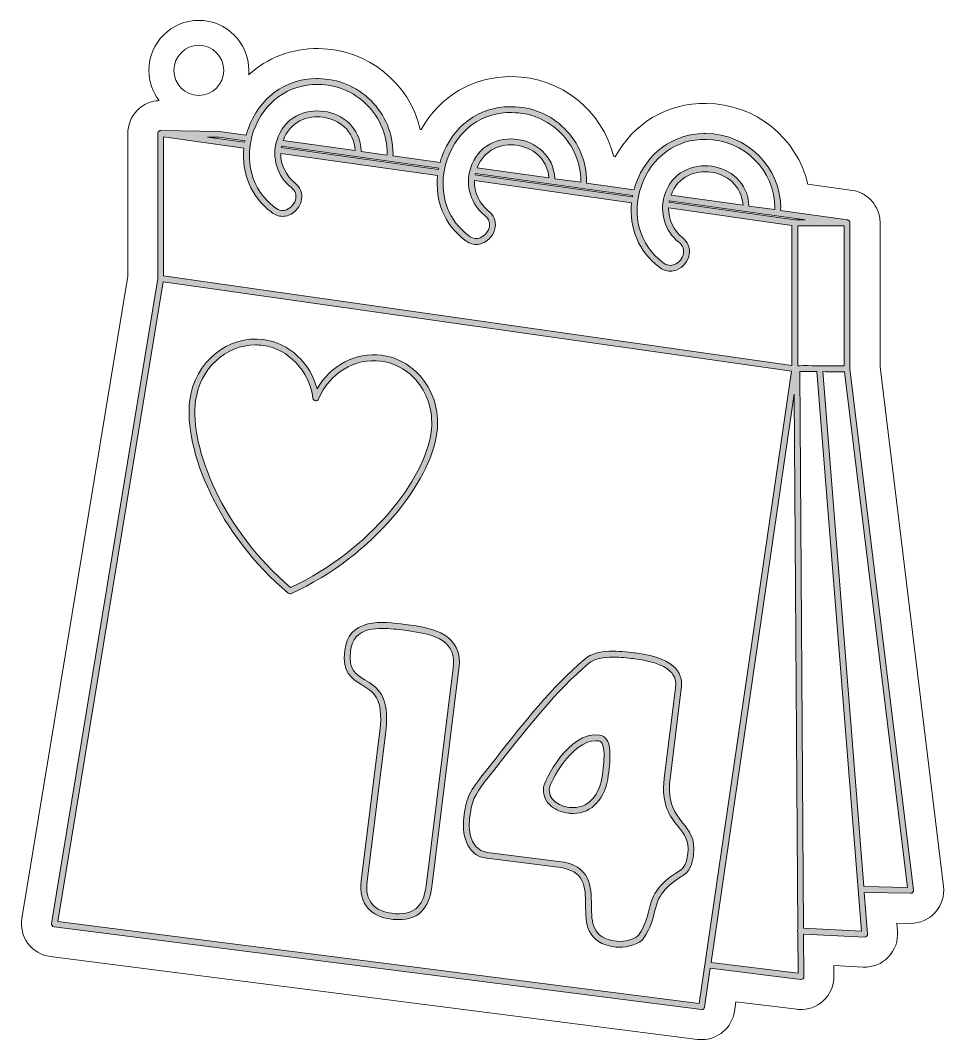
# Model space of a CAD drawing. Header units: inches. Extents: x 2.23 to 7.77, y -8.06 to -1.94.
import ezdxf

# ---------------------------------------------------------------- set-up
doc = ezdxf.new("R2010")
doc.units = ezdxf.units.IN
doc.header["$MEASUREMENT"] = 0
doc.layers.add('1', color=7, linetype='Continuous')

# ---------------------------------------------------------------- blocks, each defined once
blk = doc.blocks.new('block 2')
at = {"layer": '1', "lineweight": 0}
blk.add_lwpolyline([(6.3004, -7.8418), (2.4512, -7.3495), (3.0837, -3.5097), (6.8538, -4.0467), (6.3004, -7.8418)], dxfattribs=at)
for points, knots in [([(7.2049, -4.0321), (7.2049, -4.0321), (7.2049, -3.1558), (7.2049, -3.1558), (7.2049, -3.1549), (7.2046, -3.1543), (7.2045, -3.1535), (7.2043, -3.1523), (7.2042, -3.1512), (7.2038, -3.1501), (7.2034, -3.149), (7.2029, -3.148), (7.2023, -3.147), (7.2017, -3.1461), (7.2012, -3.1452), (7.2005, -3.1443), (7.1997, -3.1435), (7.1989, -3.1428), (7.1979, -3.1421), (7.1971, -3.1414), (7.1962, -3.1407), (7.1952, -3.1402), (7.1942, -3.1397), (7.193, -3.1394), (7.1919, -3.139), (7.1911, -3.1388), (7.1905, -3.1384), (7.1897, -3.1383), (7.1897, -3.1383), (6.7878, -3.0816), (6.7878, -3.0816), (6.7883, -3.0776), (6.7894, -3.0738), (6.7894, -3.0697), (6.7894, -2.8216), (6.5876, -2.6199), (6.3401, -2.6199), (6.3361, -2.6198), (6.3322, -2.6197), (6.3284, -2.6197), (6.1438, -2.6197), (5.9842, -2.7374), (5.9196, -2.9224), (5.9155, -2.9341), (5.9118, -2.9459), (5.9087, -2.9577), (5.9087, -2.9577), (5.6235, -2.9175), (5.6235, -2.9175), (5.6238, -2.9144), (5.6247, -2.9116), (5.6247, -2.9085), (5.6247, -2.7885), (5.5779, -2.6755), (5.4928, -2.5905), (5.4077, -2.5055), (5.2949, -2.4587), (5.1755, -2.4587), (5.1755, -2.4587), (5.1755, -2.4587), (5.1754, -2.4587), (5.1715, -2.4586), (5.1676, -2.4586), (5.1637, -2.4586), (4.9792, -2.4586), (4.8195, -2.5763), (4.7549, -2.7613), (4.7512, -2.772), (4.7479, -2.7828), (4.7449, -2.7936), (4.7449, -2.7936), (4.4609, -2.7535), (4.4609, -2.7535), (4.4615, -2.7491), (4.4626, -2.7448), (4.4626, -2.7401), (4.4626, -2.6201), (4.4158, -2.5072), (4.3307, -2.4222), (4.2457, -2.3372), (4.1328, -2.2903), (4.0134, -2.2903), (4.0134, -2.2903), (4.0134, -2.2903), (4.0134, -2.2903), (4.0094, -2.2902), (4.0055, -2.2902), (4.0017, -2.2902), (3.8171, -2.2902), (3.6575, -2.4079), (3.5928, -2.5929), (3.5886, -2.6051), (3.5849, -2.6174), (3.5816, -2.6296), (3.5816, -2.6296), (3.4207, -2.607), (3.4207, -2.607), (3.4207, -2.607), (3.069, -2.6016), (3.069, -2.6016), (3.068, -2.6016), (3.0672, -2.602), (3.0662, -2.6021), (3.0651, -2.6023), (3.0639, -2.6025), (3.0628, -2.6029), (3.0622, -2.6031), (3.0617, -2.6035), (3.0612, -2.6037), (3.0598, -2.6044), (3.0583, -2.6049), (3.0571, -2.6059), (3.0542, -2.6084), (3.0527, -2.6118), (3.0519, -2.6154), (3.0516, -2.6166), (3.0511, -2.6177), (3.051, -2.6189), (3.051, -2.619), (3.0511, -2.619), (3.0511, -2.6191), (3.0511, -2.6191), (3.051, -2.6192), (3.051, -2.6192), (3.051, -2.6192), (3.051, -3.4897), (3.051, -3.4897), (3.051, -3.49), (3.0512, -3.4902), (3.0512, -3.4904), (3.0512, -3.4904), (2.4134, -7.3618), (2.4134, -7.3618), (2.4126, -7.3666), (2.4138, -7.3714), (2.4167, -7.3752), (2.4195, -7.3791), (2.4238, -7.3816), (2.4286, -7.3822), (2.4286, -7.3822), (6.3131, -7.879), (6.3131, -7.879), (6.3139, -7.8792), (6.3146, -7.8792), (6.3154, -7.8792), (6.324, -7.8792), (6.3316, -7.8728), (6.3328, -7.8641), (6.3328, -7.8641), (6.3667, -7.6315), (6.3667, -7.6315), (6.3667, -7.6315), (6.9086, -7.6984), (6.9086, -7.6984), (6.9093, -7.6985), (6.9101, -7.6985), (6.9108, -7.6985), (6.9151, -7.6985), (6.9193, -7.6969), (6.9225, -7.694), (6.9263, -7.6907), (6.9285, -7.6858), (6.9284, -7.6808), (6.9284, -7.6808), (6.9267, -7.4258), (6.9267, -7.4258), (6.9267, -7.4258), (7.2918, -7.4439), (7.2918, -7.4439), (7.2921, -7.4439), (7.2924, -7.4439), (7.2927, -7.4439), (7.2974, -7.4439), (7.302, -7.442), (7.3053, -7.4386), (7.3089, -7.4349), (7.3107, -7.4299), (7.3102, -7.4249), (7.3102, -7.4249), (7.2904, -7.1758), (7.2904, -7.1758), (7.2904, -7.1758), (7.5688, -7.1811), (7.5688, -7.1811), (7.569, -7.1811), (7.5691, -7.1811), (7.5692, -7.1811), (7.5742, -7.1811), (7.5789, -7.179), (7.5823, -7.1753), (7.5857, -7.1715), (7.5873, -7.1664), (7.5867, -7.1614), (7.5867, -7.1614), (7.2049, -4.0321), (7.2049, -4.0321)], [0, 0, 0, 0, 1, 1, 1, 2, 2, 2, 3, 3, 3, 4, 4, 4, 5, 5, 5, 6, 6, 6, 7, 7, 7, 8, 8, 8, 9, 9, 9, 10, 10, 10, 11, 11, 11, 12, 12, 12, 13, 13, 13, 14, 14, 14, 15, 15, 15, 16, 16, 16, 17, 17, 17, 18, 18, 18, 19, 19, 19, 20, 20, 20, 21, 21, 21, 22, 22, 22, 23, 23, 23, 24, 24, 24, 25, 25, 25, 26, 26, 26, 27, 27, 27, 28, 28, 28, 29, 29, 29, 30, 30, 30, 31, 31, 31, 32, 32, 32, 33, 33, 33, 34, 34, 34, 35, 35, 35, 36, 36, 36, 37, 37, 37, 38, 38, 38, 39, 39, 39, 40, 40, 40, 41, 41, 41, 42, 42, 42, 43, 43, 43, 44, 44, 44, 45, 45, 45, 46, 46, 46, 47, 47, 47, 48, 48, 48, 49, 49, 49, 50, 50, 50, 51, 51, 51, 52, 52, 52, 53, 53, 53, 54, 54, 54, 55, 55, 55, 56, 56, 56, 57, 57, 57, 58, 58, 58, 59, 59, 59, 60, 60, 60, 61, 61, 61, 62, 62, 62, 63, 63, 63, 64, 64, 64, 65, 65, 65, 65]), ([(4.0129, -2.3256), (4.0129, -2.3256), (4.0129, -2.3256), (4.0129, -2.3256), (4.1234, -2.3256), (4.2274, -2.3688), (4.3057, -2.4471), (4.3841, -2.5255), (4.4274, -2.6295), (4.4274, -2.7401), (4.4274, -2.7431), (4.4266, -2.7458), (4.4263, -2.7487), (4.4263, -2.7487), (4.2719, -2.7269), (4.2719, -2.7269), (4.2667, -2.582), (4.157, -2.5018), (4.0485, -2.4866), (3.9376, -2.4711), (3.8068, -2.5199), (3.7649, -2.6631), (3.7332, -2.7632), (3.7685, -2.8781), (3.8508, -2.9427), (3.8791, -2.9647), (3.8818, -2.9907), (3.8791, -3.0086), (3.8746, -3.0382), (3.852, -3.0664), (3.8239, -3.0771), (3.807, -3.0835), (3.7811, -3.0865), (3.753, -3.063), (3.615, -2.9591), (3.5652, -2.7791), (3.6262, -2.6045), (3.687, -2.4304), (3.8381, -2.3208), (4.0129, -2.3256)], [0, 0, 0, 0, 1, 1, 1, 2, 2, 2, 3, 3, 3, 4, 4, 4, 5, 5, 5, 6, 6, 6, 7, 7, 7, 8, 8, 8, 9, 9, 9, 10, 10, 10, 11, 11, 11, 12, 12, 12, 13, 13, 13, 13]), ([(3.8036, -2.6609), (3.8438, -2.5477), (3.9512, -2.5087), (4.0436, -2.5216), (4.1358, -2.5344), (4.2288, -2.6013), (4.2364, -2.7219), (4.2364, -2.7219), (3.8036, -2.6609), (3.8036, -2.6609)], [0, 0, 0, 0, 1, 1, 1, 2, 2, 2, 3, 3, 3, 3]), ([(5.1749, -2.494), (5.175, -2.494), (5.175, -2.494), (5.175, -2.494), (5.2855, -2.494), (5.3895, -2.5371), (5.4678, -2.6155), (5.5462, -2.6938), (5.5894, -2.7979), (5.5894, -2.9085), (5.5894, -2.9099), (5.589, -2.9112), (5.5889, -2.9126), (5.5889, -2.9126), (5.4338, -2.8907), (5.4338, -2.8907), (5.4264, -2.7486), (5.3179, -2.67), (5.2106, -2.655), (5.0994, -2.6393), (4.969, -2.6882), (4.927, -2.8315), (4.8953, -2.9315), (4.9306, -3.0465), (5.0128, -3.111), (5.0411, -3.1331), (5.0439, -3.159), (5.0412, -3.1769), (5.0367, -3.2066), (5.0141, -3.2347), (4.986, -3.2454), (4.9691, -3.2518), (4.9432, -3.2548), (4.9151, -3.2314), (4.7997, -3.1445), (4.7463, -3.0045), (4.7673, -2.8589), (4.7674, -2.8589), (4.7674, -2.8588), (4.7674, -2.8587), (4.7674, -2.8587), (4.7674, -2.8586), (4.7674, -2.8585), (4.7716, -2.8301), (4.7783, -2.8014), (4.7882, -2.7729), (4.849, -2.5988), (4.9992, -2.4891), (5.1749, -2.494)], [0, 0, 0, 0, 1, 1, 1, 2, 2, 2, 3, 3, 3, 4, 4, 4, 5, 5, 5, 6, 6, 6, 7, 7, 7, 8, 8, 8, 9, 9, 9, 10, 10, 10, 11, 11, 11, 12, 12, 12, 13, 13, 13, 14, 14, 14, 15, 15, 15, 16, 16, 16, 16]), ([(3.0863, -3.4744), (3.0863, -3.4744), (3.0863, -2.6395), (3.0863, -2.6395), (3.0863, -2.6395), (3.5676, -2.7074), (3.5676, -2.7074), (3.5528, -2.8577), (3.6114, -3.0006), (3.7311, -3.0907), (3.752, -3.1081), (3.7755, -3.117), (3.7996, -3.117), (3.8118, -3.117), (3.8242, -3.1147), (3.8365, -3.11), (3.8765, -3.0948), (3.9076, -3.0562), (3.914, -3.0139), (3.9198, -2.9753), (3.905, -2.9402), (3.8725, -2.9149), (3.819, -2.8729), (3.7886, -2.8061), (3.7887, -2.7386), (3.7887, -2.7386), (4.73, -2.8713), (4.73, -2.8713), (4.7136, -3.0232), (4.7723, -3.1681), (4.8932, -3.2591), (4.9141, -3.2765), (4.9376, -3.2854), (4.9616, -3.2854), (4.9739, -3.2854), (4.9863, -3.283), (4.9986, -3.2784), (5.0386, -3.2631), (5.0697, -3.2245), (5.0761, -3.1822), (5.0818, -3.1437), (5.0671, -3.1086), (5.0346, -3.0832), (4.9799, -3.0403), (4.9496, -2.9715), (4.9511, -2.9024), (4.9511, -2.9024), (5.8944, -3.0355), (5.8944, -3.0355), (5.8791, -3.1863), (5.9378, -3.3299), (6.0578, -3.4202), (6.0788, -3.4376), (6.1023, -3.4466), (6.1263, -3.4466), (6.1385, -3.4466), (6.1509, -3.4442), (6.1632, -3.4396), (6.2032, -3.4243), (6.2343, -3.3857), (6.2407, -3.3434), (6.2465, -3.3049), (6.2317, -3.2697), (6.1992, -3.2444), (6.1453, -3.2021), (6.115, -3.1346), (6.1156, -3.0666), (6.1156, -3.0666), (6.8562, -3.1711), (6.8562, -3.1711), (6.8562, -3.1711), (6.8562, -4.0114), (6.8562, -4.0114), (6.8562, -4.0114), (3.0863, -3.4744), (3.0863, -3.4744)], [0, 0, 0, 0, 1, 1, 1, 2, 2, 2, 3, 3, 3, 4, 4, 4, 5, 5, 5, 6, 6, 6, 7, 7, 7, 8, 8, 8, 9, 9, 9, 10, 10, 10, 11, 11, 11, 12, 12, 12, 13, 13, 13, 14, 14, 14, 15, 15, 15, 16, 16, 16, 17, 17, 17, 18, 18, 18, 19, 19, 19, 20, 20, 20, 21, 21, 21, 22, 22, 22, 23, 23, 23, 24, 24, 24, 25, 25, 25, 25]), ([(3.5736, -2.6641), (3.5731, -2.6669), (3.5728, -2.6696), (3.5724, -2.6724), (3.5724, -2.6724), (3.3503, -2.6411), (3.3503, -2.6411), (3.3503, -2.6411), (3.418, -2.6421), (3.418, -2.6421), (3.418, -2.6421), (3.5736, -2.6641), (3.5736, -2.6641)], [0, 0, 0, 0, 1, 1, 1, 2, 2, 2, 3, 3, 3, 4, 4, 4, 4]), ([(4.9674, -2.825), (5.0088, -2.7153), (5.1148, -2.6774), (5.2057, -2.6899), (5.2967, -2.7026), (5.3886, -2.7679), (5.3982, -2.8857), (5.3982, -2.8857), (4.9674, -2.825), (4.9674, -2.825)], [0, 0, 0, 0, 1, 1, 1, 2, 2, 2, 3, 3, 3, 3]), ([(6.3396, -2.6551), (6.5681, -2.6551), (6.7541, -2.8411), (6.7541, -3.0697), (6.7541, -3.0721), (6.7534, -3.0744), (6.7532, -3.0767), (6.7532, -3.0767), (6.5986, -3.0549), (6.5986, -3.0549), (6.5926, -2.9109), (6.4833, -2.8312), (6.3752, -2.8162), (6.2641, -2.8008), (6.1336, -2.8495), (6.0916, -2.9927), (6.0599, -3.0927), (6.0952, -3.2076), (6.1775, -3.2722), (6.2058, -3.2942), (6.2085, -3.3202), (6.2058, -3.3381), (6.2013, -3.3678), (6.1787, -3.3959), (6.1507, -3.4066), (6.1337, -3.413), (6.1078, -3.416), (6.0797, -3.3926), (5.9417, -3.2886), (5.8919, -3.1087), (5.9529, -2.9341), (6.0137, -2.76), (6.1653, -2.6506), (6.3396, -2.6551)], [0, 0, 0, 0, 1, 1, 1, 2, 2, 2, 3, 3, 3, 4, 4, 4, 5, 5, 5, 6, 6, 6, 7, 7, 7, 8, 8, 8, 9, 9, 9, 10, 10, 10, 11, 11, 11, 11]), ([(4.7351, -2.8364), (4.7351, -2.8364), (3.7917, -2.7034), (3.7917, -2.7034), (3.7922, -2.7006), (3.7931, -2.6979), (3.7936, -2.6951), (3.7936, -2.6951), (4.7367, -2.8281), (4.7367, -2.8281), (4.7362, -2.8308), (4.7356, -2.8336), (4.7351, -2.8364)], [0, 0, 0, 0, 1, 1, 1, 2, 2, 2, 3, 3, 3, 4, 4, 4, 4]), ([(5.8993, -3.0005), (5.8993, -3.0005), (4.9548, -2.8673), (4.9548, -2.8673), (4.9553, -2.8646), (4.9561, -2.8618), (4.9567, -2.8591), (4.9567, -2.8591), (5.9007, -2.9922), (5.9007, -2.9922), (5.9001, -2.995), (5.8998, -2.9977), (5.8993, -3.0005)], [0, 0, 0, 0, 1, 1, 1, 2, 2, 2, 3, 3, 3, 4, 4, 4, 4]), ([(6.1309, -2.989), (6.1715, -2.877), (6.2781, -2.8385), (6.3703, -2.8511), (6.462, -2.8639), (6.5548, -2.9303), (6.563, -3.0499), (6.563, -3.0499), (6.1309, -2.989), (6.1309, -2.989)], [0, 0, 0, 0, 1, 1, 1, 2, 2, 2, 3, 3, 3, 3]), ([(6.875, -3.1381), (6.875, -3.1381), (6.1188, -3.0315), (6.1188, -3.0315), (6.1193, -3.0287), (6.1201, -3.026), (6.1207, -3.0232), (6.1207, -3.0232), (6.9358, -3.1381), (6.9358, -3.1381), (6.9358, -3.1381), (6.875, -3.1381), (6.875, -3.1381)], [0, 0, 0, 0, 1, 1, 1, 2, 2, 2, 3, 3, 3, 4, 4, 4, 4]), ([(6.8915, -4.0137), (6.8915, -4.0137), (6.8915, -3.1734), (6.8915, -3.1734), (6.8915, -3.1734), (7.1696, -3.1734), (7.1696, -3.1734), (7.1696, -3.1734), (7.1696, -4.0153), (7.1696, -4.0153), (6.9984, -4.0134), (6.9247, -4.0127), (6.8915, -4.0137)], [0, 0, 0, 0, 1, 1, 1, 2, 2, 2, 3, 3, 3, 4, 4, 4, 4]), ([(6.9265, -7.3905), (6.9265, -7.3905), (6.9039, -4.0487), (6.9039, -4.0487), (6.9277, -4.0487), (6.9645, -4.0488), (7.0063, -4.0491), (7.0063, -4.0491), (7.2735, -7.4077), (7.2735, -7.4077), (7.2735, -7.4077), (6.9265, -7.3905), (6.9265, -7.3905)], [0, 0, 0, 0, 1, 1, 1, 2, 2, 2, 3, 3, 3, 4, 4, 4, 4]), ([(7.2876, -7.1405), (7.2876, -7.1405), (7.0417, -4.0494), (7.0417, -4.0494), (7.0853, -4.0497), (7.1313, -4.0502), (7.1717, -4.0506), (7.1717, -4.0506), (7.5492, -7.1455), (7.5492, -7.1455), (7.5492, -7.1455), (7.2876, -7.1405), (7.2876, -7.1405)], [0, 0, 0, 0, 1, 1, 1, 2, 2, 2, 3, 3, 3, 4, 4, 4, 4]), ([(6.3718, -7.5966), (6.3718, -7.5966), (6.8695, -4.1836), (6.8695, -4.1836), (6.8695, -4.1836), (6.8912, -7.399), (6.8912, -7.399), (6.89, -7.4012), (6.8892, -7.4036), (6.8891, -7.4063), (6.8889, -7.4096), (6.8899, -7.4125), (6.8913, -7.4152), (6.8913, -7.4152), (6.893, -7.6609), (6.893, -7.6609), (6.893, -7.6609), (6.3718, -7.5966), (6.3718, -7.5966)], [0, 0, 0, 0, 1, 1, 1, 2, 2, 2, 3, 3, 3, 4, 4, 4, 5, 5, 5, 6, 6, 6, 6])]:
    blk.add_open_spline(points, degree=3, knots=knots, dxfattribs=at)
blk = doc.blocks.new('block 3')
at = {"layer": '1', "lineweight": 0}
for points, knots in [([(4.7264, -4.4155), (4.741, -4.3053), (4.7146, -4.1965), (4.6522, -4.1088), (4.5895, -4.0208), (4.4979, -3.9648), (4.3944, -3.951), (4.24, -3.9306), (4.087, -4.0119), (4.0066, -4.1524), (3.9657, -3.9957), (3.8395, -3.8773), (3.6849, -3.8568), (3.4718, -3.8288), (3.2734, -3.9908), (3.2431, -4.2185), (3.2039, -4.5142), (3.4143, -5.0291), (3.8342, -5.379), (3.8374, -5.3818), (3.8414, -5.3831), (3.8455, -5.3831), (3.848, -5.3831), (3.8505, -5.3826), (3.8529, -5.3815), (4.3496, -5.1534), (4.6871, -4.7112), (4.7264, -4.4155)], [0, 0, 0, 0, 1, 1, 1, 2, 2, 2, 3, 3, 3, 4, 4, 4, 5, 5, 5, 6, 6, 6, 7, 7, 7, 8, 8, 8, 9, 9, 9, 9]), ([(3.8483, -5.3448), (3.4433, -5.0028), (3.2404, -4.5073), (3.2781, -4.2231), (3.3037, -4.0305), (3.4598, -3.8889), (3.6364, -3.8889), (3.6509, -3.8889), (3.6655, -3.8898), (3.6802, -3.8918), (3.8358, -3.9124), (3.9599, -4.043), (3.9819, -4.2092), (3.9829, -4.2172), (3.9891, -4.2234), (3.9971, -4.2244), (4.0048, -4.2256), (4.0126, -4.221), (4.0156, -4.2137), (4.0803, -4.059), (4.2341, -3.9652), (4.3898, -3.986), (4.4835, -3.9985), (4.5665, -4.0493), (4.6235, -4.1293), (4.6807, -4.2096), (4.7049, -4.3096), (4.6914, -4.4108), (4.6537, -4.6951), (4.3284, -5.1204), (3.8483, -5.3448)], [0, 0, 0, 0, 1, 1, 1, 2, 2, 2, 3, 3, 3, 4, 4, 4, 5, 5, 5, 6, 6, 6, 7, 7, 7, 8, 8, 8, 9, 9, 9, 10, 10, 10, 10])]:
    blk.add_open_spline(points, degree=3, knots=knots, dxfattribs=at)
blk = doc.blocks.new('block 4')
at = {"layer": '1', "lineweight": 0}
for points in [[(4.5368, -5.567), (4.4677, -5.5584), (4.3816, -5.5477), (4.3118, -5.5639), (4.2303, -5.5829), (4.1835, -5.6362), (4.1728, -5.7225), (4.156, -5.8581), (4.2169, -5.8946), (4.2758, -5.9299), (4.3408, -5.9688), (4.408, -6.0091), (4.3837, -6.205), (4.3837, -6.205), (4.2717, -7.106), (4.2717, -7.106), (4.2632, -7.1749), (4.2767, -7.2303), (4.3121, -7.2707), (4.3432, -7.3063), (4.3912, -7.329), (4.4512, -7.3364), (4.4673, -7.3384), (4.4826, -7.3394), (4.4972, -7.3394), (4.614, -7.3394), (4.6792, -7.2744), (4.6957, -7.1417), (4.6957, -7.1417), (4.8581, -5.8345), (4.8581, -5.8345), (4.8838, -5.6277), (4.7135, -5.589), (4.5368, -5.567)], [(4.8231, -5.8302), (4.8231, -5.8302), (4.6607, -7.1373), (4.6607, -7.1373), (4.6446, -7.2664), (4.5819, -7.3171), (4.4555, -7.3014), (4.4036, -7.295), (4.3643, -7.2768), (4.3386, -7.2475), (4.3102, -7.2149), (4.2994, -7.1688), (4.3067, -7.1104), (4.3067, -7.1104), (4.4187, -6.2093), (4.4187, -6.2093), (4.4459, -5.9907), (4.3651, -5.9423), (4.2939, -5.8996), (4.238, -5.8661), (4.1938, -5.8397), (4.2078, -5.7269), (4.2168, -5.6548), (4.2524, -5.6139), (4.3198, -5.5983), (4.3433, -5.5928), (4.3693, -5.5908), (4.3961, -5.5908), (4.4421, -5.5908), (4.4906, -5.5968), (4.5325, -5.602), (4.7362, -5.6273), (4.8428, -5.6712), (4.8231, -5.8302)]]:
    blk.add_open_spline(points, degree=3, knots=[0, 0, 0, 0, 1, 1, 1, 2, 2, 2, 3, 3, 3, 4, 4, 4, 5, 5, 5, 6, 6, 6, 7, 7, 7, 8, 8, 8, 9, 9, 9, 10, 10, 10, 11, 11, 11, 11], dxfattribs=at)
blk = doc.blocks.new('block 5')
at = {"layer": '1', "lineweight": 0}
for points in [[(5.701, -6.2314), (5.513, -6.2075), (5.3703, -6.5112), (5.3662, -6.5442), (5.3606, -6.5893), (5.3762, -6.6284), (5.4112, -6.6575), (5.4379, -6.6797), (5.476, -6.6952), (5.5158, -6.7001), (5.5256, -6.7013), (5.5352, -6.702), (5.5445, -6.702), (5.6009, -6.702), (5.6496, -6.6802), (5.6867, -6.638), (5.7223, -6.5977), (5.7464, -6.5391), (5.7546, -6.4729), (5.7611, -6.4209), (5.7671, -6.3665), (5.7636, -6.3235), (5.7592, -6.267), (5.7381, -6.236), (5.701, -6.2314)], [(5.7196, -6.4686), (5.7122, -6.5278), (5.6911, -6.5796), (5.6603, -6.6147), (5.6245, -6.6552), (5.577, -6.6721), (5.5202, -6.6651), (5.4869, -6.661), (5.4554, -6.6483), (5.4337, -6.6304), (5.408, -6.609), (5.3971, -6.5816), (5.4012, -6.5487), (5.4059, -6.5201), (5.5306, -6.2654), (5.6805, -6.2654), (5.6858, -6.2654), (5.6912, -6.2657), (5.6966, -6.2664), (5.7041, -6.2673), (5.724, -6.2698), (5.7285, -6.3263), (5.7316, -6.366), (5.7258, -6.4184), (5.7196, -6.4686)]]:
    blk.add_open_spline(points, degree=3, knots=[0, 0, 0, 0, 1, 1, 1, 2, 2, 2, 3, 3, 3, 4, 4, 4, 5, 5, 5, 6, 6, 6, 7, 7, 7, 8, 8, 8, 8], dxfattribs=at)
blk = doc.blocks.new('block 6')
at = {"layer": '1', "lineweight": 0}
for points, knots in [([(6.1252, -6.4946), (6.1252, -6.4946), (6.1923, -5.954), (6.1923, -5.954), (6.2019, -5.8774), (6.1836, -5.7716), (5.9159, -5.7384), (5.9159, -5.7384), (5.9082, -5.7374), (5.9082, -5.7374), (5.8267, -5.7273), (5.69, -5.7102), (5.6128, -5.7748), (5.4131, -5.9452), (5.2468, -6.1576), (5.086, -6.3631), (5.0562, -6.4011), (5.0265, -6.4391), (4.9966, -6.4768), (4.9154, -6.5784), (4.9003, -6.6218), (4.887, -6.7287), (4.8767, -6.811), (4.8945, -6.9548), (5.0259, -6.9711), (5.0259, -6.9711), (5.4536, -7.0243), (5.4536, -7.0243), (5.6161, -7.0445), (5.617, -7.1408), (5.6181, -7.2523), (5.6191, -7.3598), (5.6202, -7.4817), (5.799, -7.5039), (5.8055, -7.5047), (5.8128, -7.5052), (5.8204, -7.5052), (5.8724, -7.5052), (5.9448, -7.4864), (5.9681, -7.4491), (6.0084, -7.3878), (6.0211, -7.3374), (6.0322, -7.2929), (6.051, -7.2179), (6.0658, -7.1586), (6.2051, -7.0724), (6.2546, -7.0439), (6.2633, -6.9732), (6.2667, -6.9465), (6.2781, -6.8546), (6.2387, -6.8053), (6.2006, -6.7576), (6.1546, -6.7), (6.107, -6.6404), (6.1252, -6.4946)], [0, 0, 0, 0, 1, 1, 1, 2, 2, 2, 3, 3, 3, 4, 4, 4, 5, 5, 5, 6, 6, 6, 7, 7, 7, 8, 8, 8, 9, 9, 9, 10, 10, 10, 11, 11, 11, 12, 12, 12, 13, 13, 13, 14, 14, 14, 15, 15, 15, 16, 16, 16, 17, 17, 17, 18, 18, 18, 18]), ([(6.2317, -6.9422), (6.2289, -6.9641), (6.2217, -7.0223), (6.1873, -7.042), (6.1873, -7.042), (6.1868, -7.0423), (6.1868, -7.0423), (6.0351, -7.1361), (6.0179, -7.2048), (5.998, -7.2843), (5.987, -7.3281), (5.9756, -7.3735), (5.9384, -7.4301), (5.923, -7.4547), (5.8524, -7.4749), (5.8033, -7.4689), (5.6552, -7.4505), (5.6544, -7.3585), (5.6533, -7.2519), (5.6523, -7.1401), (5.6511, -7.0133), (5.4579, -6.9893), (5.4579, -6.9893), (5.0302, -6.9361), (5.0302, -6.9361), (4.9025, -6.9202), (4.9196, -6.7522), (4.922, -6.733), (4.9345, -6.6325), (4.9461, -6.5964), (5.0241, -6.4988), (5.0542, -6.461), (5.084, -6.4229), (5.1138, -6.3848), (5.2735, -6.1808), (5.4387, -5.9697), (5.6356, -5.8018), (5.6719, -5.7713), (5.7273, -5.7627), (5.7823, -5.7627), (5.8263, -5.7627), (5.8702, -5.7682), (5.9038, -5.7724), (5.9038, -5.7724), (5.9116, -5.7734), (5.9116, -5.7734), (6.1752, -5.8062), (6.1627, -5.9067), (6.1573, -5.9497), (6.1573, -5.9497), (6.0902, -6.4903), (6.0902, -6.4903), (6.0702, -6.6508), (6.1248, -6.7192), (6.173, -6.7796), (6.2112, -6.8273), (6.2413, -6.8651), (6.2317, -6.9422)], [0, 0, 0, 0, 1, 1, 1, 2, 2, 2, 3, 3, 3, 4, 4, 4, 5, 5, 5, 6, 6, 6, 7, 7, 7, 8, 8, 8, 9, 9, 9, 10, 10, 10, 11, 11, 11, 12, 12, 12, 13, 13, 13, 14, 14, 14, 15, 15, 15, 16, 16, 16, 17, 17, 17, 18, 18, 18, 19, 19, 19, 19])]:
    blk.add_open_spline(points, degree=3, knots=knots, dxfattribs=at)

msp = doc.modelspace()

# ---------------------------------------------------------------- hatches: boundary and pattern name
at = {"layer": '1', "true_color": 0xffffff}
h = msp.add_hatch(color=7, dxfattribs=at)
h.dxf.hatch_style = 2
edge = h.paths.add_edge_path()
edge.add_spline(control_points=[(7.2049, -4.0321), (7.2049, -4.0321), (7.2049, -3.1558), (7.2049, -3.1558), (7.2049, -3.1549), (7.2046, -3.1543), (7.2045, -3.1535), (7.2043, -3.1523), (7.2042, -3.1512), (7.2038, -3.1501), (7.2034, -3.149), (7.2029, -3.148), (7.2023, -3.147), (7.2017, -3.1461), (7.2012, -3.1452), (7.2005, -3.1443), (7.1997, -3.1435), (7.1989, -3.1428), (7.1979, -3.1421), (7.1971, -3.1414), (7.1962, -3.1407), (7.1952, -3.1402), (7.1942, -3.1397), (7.193, -3.1394), (7.1919, -3.139), (7.1911, -3.1388), (7.1905, -3.1384), (7.1897, -3.1383), (7.1897, -3.1383), (6.7878, -3.0816), (6.7878, -3.0816), (6.7883, -3.0776), (6.7894, -3.0738), (6.7894, -3.0697), (6.7894, -2.8216), (6.5876, -2.6199), (6.3401, -2.6199), (6.3361, -2.6198), (6.3322, -2.6197), (6.3284, -2.6197), (6.1438, -2.6197), (5.9842, -2.7374), (5.9196, -2.9224), (5.9155, -2.9341), (5.9118, -2.9459), (5.9087, -2.9577), (5.9087, -2.9577), (5.6235, -2.9175), (5.6235, -2.9175), (5.6238, -2.9144), (5.6247, -2.9116), (5.6247, -2.9085), (5.6247, -2.7885), (5.5779, -2.6755), (5.4928, -2.5905), (5.4077, -2.5055), (5.2949, -2.4587), (5.1755, -2.4587), (5.1755, -2.4587), (5.1755, -2.4587), (5.1754, -2.4587), (5.1715, -2.4586), (5.1676, -2.4586), (5.1637, -2.4586), (4.9792, -2.4586), (4.8195, -2.5763), (4.7549, -2.7613), (4.7512, -2.772), (4.7479, -2.7828), (4.7449, -2.7936), (4.7449, -2.7936), (4.4609, -2.7535), (4.4609, -2.7535), (4.4615, -2.7491), (4.4626, -2.7448), (4.4626, -2.7401), (4.4626, -2.6201), (4.4158, -2.5072), (4.3307, -2.4222), (4.2457, -2.3372), (4.1328, -2.2903), (4.0134, -2.2903), (4.0134, -2.2903), (4.0134, -2.2903), (4.0134, -2.2903), (4.0094, -2.2902), (4.0055, -2.2902), (4.0017, -2.2902), (3.8171, -2.2902), (3.6575, -2.4079), (3.5928, -2.5929), (3.5886, -2.6051), (3.5849, -2.6174), (3.5816, -2.6296), (3.5816, -2.6296), (3.4207, -2.607), (3.4207, -2.607), (3.4207, -2.607), (3.069, -2.6016), (3.069, -2.6016), (3.068, -2.6016), (3.0672, -2.602), (3.0662, -2.6021), (3.0651, -2.6023), (3.0639, -2.6025), (3.0628, -2.6029), (3.0622, -2.6031), (3.0617, -2.6035), (3.0612, -2.6037), (3.0598, -2.6044), (3.0583, -2.6049), (3.0571, -2.6059), (3.0542, -2.6084), (3.0527, -2.6118), (3.0519, -2.6154), (3.0516, -2.6166), (3.0511, -2.6177), (3.051, -2.6189), (3.051, -2.619), (3.0511, -2.619), (3.0511, -2.6191), (3.0511, -2.6191), (3.051, -2.6192), (3.051, -2.6192), (3.051, -2.6192), (3.051, -3.4897), (3.051, -3.4897), (3.051, -3.49), (3.0512, -3.4902), (3.0512, -3.4904), (3.0512, -3.4904), (2.4134, -7.3618), (2.4134, -7.3618), (2.4126, -7.3666), (2.4138, -7.3714), (2.4167, -7.3752), (2.4195, -7.3791), (2.4238, -7.3816), (2.4286, -7.3822), (2.4286, -7.3822), (6.3131, -7.879), (6.3131, -7.879), (6.3139, -7.8792), (6.3146, -7.8792), (6.3154, -7.8792), (6.324, -7.8792), (6.3316, -7.8728), (6.3328, -7.8641), (6.3328, -7.8641), (6.3667, -7.6315), (6.3667, -7.6315), (6.3667, -7.6315), (6.9086, -7.6984), (6.9086, -7.6984), (6.9093, -7.6985), (6.9101, -7.6985), (6.9108, -7.6985), (6.9151, -7.6985), (6.9193, -7.6969), (6.9225, -7.694), (6.9263, -7.6907), (6.9285, -7.6858), (6.9284, -7.6808), (6.9284, -7.6808), (6.9267, -7.4258), (6.9267, -7.4258), (6.9267, -7.4258), (7.2918, -7.4439), (7.2918, -7.4439), (7.2921, -7.4439), (7.2924, -7.4439), (7.2927, -7.4439), (7.2974, -7.4439), (7.302, -7.442), (7.3053, -7.4386), (7.3089, -7.4349), (7.3107, -7.4299), (7.3102, -7.4249), (7.3102, -7.4249), (7.2904, -7.1758), (7.2904, -7.1758), (7.2904, -7.1758), (7.5688, -7.1811), (7.5688, -7.1811), (7.569, -7.1811), (7.5691, -7.1811), (7.5692, -7.1811), (7.5742, -7.1811), (7.5789, -7.179), (7.5823, -7.1753), (7.5857, -7.1715), (7.5873, -7.1664), (7.5867, -7.1614), (7.5867, -7.1614), (7.2049, -4.0321), (7.2049, -4.0321)], knot_values=[0, 0, 0, 0, 1, 1, 1, 2, 2, 2, 3, 3, 3, 4, 4, 4, 5, 5, 5, 6, 6, 6, 7, 7, 7, 8, 8, 8, 9, 9, 9, 10, 10, 10, 11, 11, 11, 12, 12, 12, 13, 13, 13, 14, 14, 14, 15, 15, 15, 16, 16, 16, 17, 17, 17, 18, 18, 18, 19, 19, 19, 20, 20, 20, 21, 21, 21, 22, 22, 22, 23, 23, 23, 24, 24, 24, 25, 25, 25, 26, 26, 26, 27, 27, 27, 28, 28, 28, 29, 29, 29, 30, 30, 30, 31, 31, 31, 32, 32, 32, 33, 33, 33, 34, 34, 34, 35, 35, 35, 36, 36, 36, 37, 37, 37, 38, 38, 38, 39, 39, 39, 40, 40, 40, 41, 41, 41, 42, 42, 42, 43, 43, 43, 44, 44, 44, 45, 45, 45, 46, 46, 46, 47, 47, 47, 48, 48, 48, 49, 49, 49, 50, 50, 50, 51, 51, 51, 52, 52, 52, 53, 53, 53, 54, 54, 54, 55, 55, 55, 56, 56, 56, 57, 57, 57, 58, 58, 58, 59, 59, 59, 60, 60, 60, 61, 61, 61, 62, 62, 62, 63, 63, 63, 64, 64, 64, 65, 65, 65, 65], degree=3, periodic=1)
edge = h.paths.add_edge_path()
edge.add_spline(control_points=[(6.8915, -4.0137), (6.8915, -4.0137), (6.8915, -3.1734), (6.8915, -3.1734), (6.8915, -3.1734), (7.1696, -3.1734), (7.1696, -3.1734), (7.1696, -3.1734), (7.1696, -4.0153), (7.1696, -4.0153), (6.9984, -4.0134), (6.9247, -4.0127), (6.8915, -4.0137)], knot_values=[0, 0, 0, 0, 1, 1, 1, 2, 2, 2, 3, 3, 3, 4, 4, 4, 4], degree=3, periodic=1)
edge = h.paths.add_edge_path()
edge.add_spline(control_points=[(3.0863, -3.4744), (3.0863, -3.4744), (3.0863, -2.6395), (3.0863, -2.6395), (3.0863, -2.6395), (3.5676, -2.7074), (3.5676, -2.7074), (3.5528, -2.8577), (3.6114, -3.0006), (3.7311, -3.0907), (3.752, -3.1081), (3.7755, -3.117), (3.7996, -3.117), (3.8118, -3.117), (3.8242, -3.1147), (3.8365, -3.11), (3.8765, -3.0948), (3.9076, -3.0562), (3.914, -3.0139), (3.9198, -2.9753), (3.905, -2.9402), (3.8725, -2.9149), (3.819, -2.8729), (3.7886, -2.8061), (3.7887, -2.7386), (3.7887, -2.7386), (4.73, -2.8713), (4.73, -2.8713), (4.7136, -3.0232), (4.7723, -3.1681), (4.8932, -3.2591), (4.9141, -3.2765), (4.9376, -3.2854), (4.9616, -3.2854), (4.9739, -3.2854), (4.9863, -3.283), (4.9986, -3.2784), (5.0386, -3.2631), (5.0697, -3.2245), (5.0761, -3.1822), (5.0818, -3.1437), (5.0671, -3.1086), (5.0346, -3.0832), (4.9799, -3.0403), (4.9496, -2.9715), (4.9511, -2.9024), (4.9511, -2.9024), (5.8944, -3.0355), (5.8944, -3.0355), (5.8791, -3.1863), (5.9378, -3.3299), (6.0578, -3.4202), (6.0788, -3.4376), (6.1023, -3.4466), (6.1263, -3.4466), (6.1385, -3.4466), (6.1509, -3.4442), (6.1632, -3.4396), (6.2032, -3.4243), (6.2343, -3.3857), (6.2407, -3.3434), (6.2465, -3.3049), (6.2317, -3.2697), (6.1992, -3.2444), (6.1453, -3.2021), (6.115, -3.1346), (6.1156, -3.0666), (6.1156, -3.0666), (6.8562, -3.1711), (6.8562, -3.1711), (6.8562, -3.1711), (6.8562, -4.0114), (6.8562, -4.0114), (6.8562, -4.0114), (3.0863, -3.4744), (3.0863, -3.4744)], knot_values=[0, 0, 0, 0, 1, 1, 1, 2, 2, 2, 3, 3, 3, 4, 4, 4, 5, 5, 5, 6, 6, 6, 7, 7, 7, 8, 8, 8, 9, 9, 9, 10, 10, 10, 11, 11, 11, 12, 12, 12, 13, 13, 13, 14, 14, 14, 15, 15, 15, 16, 16, 16, 17, 17, 17, 18, 18, 18, 19, 19, 19, 20, 20, 20, 21, 21, 21, 22, 22, 22, 23, 23, 23, 24, 24, 24, 25, 25, 25, 25], degree=3, periodic=1)
edge = h.paths.add_edge_path()
edge.add_spline(control_points=[(6.875, -3.1381), (6.875, -3.1381), (6.1188, -3.0315), (6.1188, -3.0315), (6.1193, -3.0287), (6.1201, -3.026), (6.1207, -3.0232), (6.1207, -3.0232), (6.9358, -3.1381), (6.9358, -3.1381), (6.9358, -3.1381), (6.875, -3.1381), (6.875, -3.1381)], knot_values=[0, 0, 0, 0, 1, 1, 1, 2, 2, 2, 3, 3, 3, 4, 4, 4, 4], degree=3, periodic=1)
edge = h.paths.add_edge_path()
edge.add_spline(control_points=[(6.1309, -2.989), (6.1715, -2.877), (6.2781, -2.8385), (6.3703, -2.8511), (6.462, -2.8639), (6.5548, -2.9303), (6.563, -3.0499), (6.563, -3.0499), (6.1309, -2.989), (6.1309, -2.989)], knot_values=[0, 0, 0, 0, 1, 1, 1, 2, 2, 2, 3, 3, 3, 3], degree=3, periodic=1)
edge = h.paths.add_edge_path()
edge.add_spline(control_points=[(6.3396, -2.6551), (6.5681, -2.6551), (6.7541, -2.8411), (6.7541, -3.0697), (6.7541, -3.0721), (6.7534, -3.0744), (6.7532, -3.0767), (6.7532, -3.0767), (6.5986, -3.0549), (6.5986, -3.0549), (6.5926, -2.9109), (6.4833, -2.8312), (6.3752, -2.8162), (6.2641, -2.8008), (6.1336, -2.8495), (6.0916, -2.9927), (6.0599, -3.0927), (6.0952, -3.2076), (6.1775, -3.2722), (6.2058, -3.2942), (6.2085, -3.3202), (6.2058, -3.3381), (6.2013, -3.3678), (6.1787, -3.3959), (6.1507, -3.4066), (6.1337, -3.413), (6.1078, -3.416), (6.0797, -3.3926), (5.9417, -3.2886), (5.8919, -3.1087), (5.9529, -2.9341), (6.0137, -2.76), (6.1653, -2.6506), (6.3396, -2.6551)], knot_values=[0, 0, 0, 0, 1, 1, 1, 2, 2, 2, 3, 3, 3, 4, 4, 4, 5, 5, 5, 6, 6, 6, 7, 7, 7, 8, 8, 8, 9, 9, 9, 10, 10, 10, 11, 11, 11, 11], degree=3, periodic=1)
edge = h.paths.add_edge_path()
edge.add_spline(control_points=[(5.8993, -3.0005), (5.8993, -3.0005), (4.9548, -2.8673), (4.9548, -2.8673), (4.9553, -2.8646), (4.9561, -2.8618), (4.9567, -2.8591), (4.9567, -2.8591), (5.9007, -2.9922), (5.9007, -2.9922), (5.9001, -2.995), (5.8998, -2.9977), (5.8993, -3.0005)], knot_values=[0, 0, 0, 0, 1, 1, 1, 2, 2, 2, 3, 3, 3, 4, 4, 4, 4], degree=3, periodic=1)
edge = h.paths.add_edge_path()
edge.add_spline(control_points=[(4.9674, -2.825), (5.0088, -2.7153), (5.1148, -2.6774), (5.2057, -2.6899), (5.2967, -2.7026), (5.3886, -2.7679), (5.3982, -2.8857), (5.3982, -2.8857), (4.9674, -2.825), (4.9674, -2.825)], knot_values=[0, 0, 0, 0, 1, 1, 1, 2, 2, 2, 3, 3, 3, 3], degree=3, periodic=1)
edge = h.paths.add_edge_path()
edge.add_spline(control_points=[(5.1749, -2.494), (5.175, -2.494), (5.175, -2.494), (5.175, -2.494), (5.2855, -2.494), (5.3895, -2.5371), (5.4678, -2.6155), (5.5462, -2.6938), (5.5894, -2.7979), (5.5894, -2.9085), (5.5894, -2.9099), (5.589, -2.9112), (5.5889, -2.9126), (5.5889, -2.9126), (5.4338, -2.8907), (5.4338, -2.8907), (5.4264, -2.7486), (5.3179, -2.67), (5.2106, -2.655), (5.0994, -2.6393), (4.969, -2.6882), (4.927, -2.8315), (4.8953, -2.9315), (4.9306, -3.0465), (5.0128, -3.111), (5.0411, -3.1331), (5.0439, -3.159), (5.0412, -3.1769), (5.0367, -3.2066), (5.0141, -3.2347), (4.986, -3.2454), (4.9691, -3.2518), (4.9432, -3.2548), (4.9151, -3.2314), (4.7997, -3.1445), (4.7463, -3.0045), (4.7673, -2.8589), (4.7674, -2.8589), (4.7674, -2.8588), (4.7674, -2.8587), (4.7674, -2.8587), (4.7674, -2.8586), (4.7674, -2.8585), (4.7716, -2.8301), (4.7783, -2.8014), (4.7882, -2.7729), (4.849, -2.5988), (4.9992, -2.4891), (5.1749, -2.494)], knot_values=[0, 0, 0, 0, 1, 1, 1, 2, 2, 2, 3, 3, 3, 4, 4, 4, 5, 5, 5, 6, 6, 6, 7, 7, 7, 8, 8, 8, 9, 9, 9, 10, 10, 10, 11, 11, 11, 12, 12, 12, 13, 13, 13, 14, 14, 14, 15, 15, 15, 16, 16, 16, 16], degree=3, periodic=1)
edge = h.paths.add_edge_path()
edge.add_spline(control_points=[(4.7351, -2.8364), (4.7351, -2.8364), (3.7917, -2.7034), (3.7917, -2.7034), (3.7922, -2.7006), (3.7931, -2.6979), (3.7936, -2.6951), (3.7936, -2.6951), (4.7367, -2.8281), (4.7367, -2.8281), (4.7362, -2.8308), (4.7356, -2.8336), (4.7351, -2.8364)], knot_values=[0, 0, 0, 0, 1, 1, 1, 2, 2, 2, 3, 3, 3, 4, 4, 4, 4], degree=3, periodic=1)
edge = h.paths.add_edge_path()
edge.add_spline(control_points=[(3.8036, -2.6609), (3.8438, -2.5477), (3.9512, -2.5087), (4.0436, -2.5216), (4.1358, -2.5344), (4.2288, -2.6013), (4.2364, -2.7219), (4.2364, -2.7219), (3.8036, -2.6609), (3.8036, -2.6609)], knot_values=[0, 0, 0, 0, 1, 1, 1, 2, 2, 2, 3, 3, 3, 3], degree=3, periodic=1)
edge = h.paths.add_edge_path()
edge.add_spline(control_points=[(4.0129, -2.3256), (4.0129, -2.3256), (4.0129, -2.3256), (4.0129, -2.3256), (4.1234, -2.3256), (4.2274, -2.3688), (4.3057, -2.4471), (4.3841, -2.5255), (4.4274, -2.6295), (4.4274, -2.7401), (4.4274, -2.7431), (4.4266, -2.7458), (4.4263, -2.7487), (4.4263, -2.7487), (4.2719, -2.7269), (4.2719, -2.7269), (4.2667, -2.582), (4.157, -2.5018), (4.0485, -2.4866), (3.9376, -2.4711), (3.8068, -2.5199), (3.7649, -2.6631), (3.7332, -2.7632), (3.7685, -2.8781), (3.8508, -2.9427), (3.8791, -2.9647), (3.8818, -2.9907), (3.8791, -3.0086), (3.8746, -3.0382), (3.852, -3.0664), (3.8239, -3.0771), (3.807, -3.0835), (3.7811, -3.0865), (3.753, -3.063), (3.615, -2.9591), (3.5652, -2.7791), (3.6262, -2.6045), (3.687, -2.4304), (3.8381, -2.3208), (4.0129, -2.3256)], knot_values=[0, 0, 0, 0, 1, 1, 1, 2, 2, 2, 3, 3, 3, 4, 4, 4, 5, 5, 5, 6, 6, 6, 7, 7, 7, 8, 8, 8, 9, 9, 9, 10, 10, 10, 11, 11, 11, 12, 12, 12, 13, 13, 13, 13], degree=3, periodic=1)
edge = h.paths.add_edge_path()
edge.add_spline(control_points=[(3.5736, -2.6641), (3.5731, -2.6669), (3.5728, -2.6696), (3.5724, -2.6724), (3.5724, -2.6724), (3.3503, -2.6411), (3.3503, -2.6411), (3.3503, -2.6411), (3.418, -2.6421), (3.418, -2.6421), (3.418, -2.6421), (3.5736, -2.6641), (3.5736, -2.6641)], knot_values=[0, 0, 0, 0, 1, 1, 1, 2, 2, 2, 3, 3, 3, 4, 4, 4, 4], degree=3, periodic=1)
h.paths.add_polyline_path([(6.3004, -7.8418), (2.4512, -7.3495), (3.0837, -3.5097), (6.8538, -4.0467)])
edge = h.paths.add_edge_path()
edge.add_spline(control_points=[(6.3718, -7.5966), (6.3718, -7.5966), (6.8695, -4.1836), (6.8695, -4.1836), (6.8695, -4.1836), (6.8912, -7.399), (6.8912, -7.399), (6.89, -7.4012), (6.8892, -7.4036), (6.8891, -7.4063), (6.8889, -7.4096), (6.8899, -7.4125), (6.8913, -7.4152), (6.8913, -7.4152), (6.893, -7.6609), (6.893, -7.6609), (6.893, -7.6609), (6.3718, -7.5966), (6.3718, -7.5966)], knot_values=[0, 0, 0, 0, 1, 1, 1, 2, 2, 2, 3, 3, 3, 4, 4, 4, 5, 5, 5, 6, 6, 6, 6], degree=3, periodic=1)
edge = h.paths.add_edge_path()
edge.add_spline(control_points=[(6.9265, -7.3905), (6.9265, -7.3905), (6.9039, -4.0487), (6.9039, -4.0487), (6.9277, -4.0487), (6.9645, -4.0488), (7.0063, -4.0491), (7.0063, -4.0491), (7.2735, -7.4077), (7.2735, -7.4077), (7.2735, -7.4077), (6.9265, -7.3905), (6.9265, -7.3905)], knot_values=[0, 0, 0, 0, 1, 1, 1, 2, 2, 2, 3, 3, 3, 4, 4, 4, 4], degree=3, periodic=1)
edge = h.paths.add_edge_path()
edge.add_spline(control_points=[(7.2876, -7.1405), (7.2876, -7.1405), (7.0417, -4.0494), (7.0417, -4.0494), (7.0853, -4.0497), (7.1313, -4.0502), (7.1717, -4.0506), (7.1717, -4.0506), (7.5492, -7.1455), (7.5492, -7.1455), (7.5492, -7.1455), (7.2876, -7.1405), (7.2876, -7.1405)], knot_values=[0, 0, 0, 0, 1, 1, 1, 2, 2, 2, 3, 3, 3, 4, 4, 4, 4], degree=3, periodic=1)
edge = h.paths.add_edge_path()
edge.add_spline(control_points=[(4.7264, -4.4155), (4.741, -4.3053), (4.7146, -4.1965), (4.6522, -4.1088), (4.5895, -4.0208), (4.4979, -3.9648), (4.3944, -3.951), (4.24, -3.9306), (4.087, -4.0119), (4.0066, -4.1524), (3.9657, -3.9957), (3.8395, -3.8773), (3.6849, -3.8568), (3.4718, -3.8288), (3.2734, -3.9908), (3.2431, -4.2185), (3.2039, -4.5142), (3.4143, -5.0291), (3.8342, -5.379), (3.8374, -5.3818), (3.8414, -5.3831), (3.8455, -5.3831), (3.848, -5.3831), (3.8505, -5.3826), (3.8529, -5.3815), (4.3496, -5.1534), (4.6871, -4.7112), (4.7264, -4.4155)], knot_values=[0, 0, 0, 0, 1, 1, 1, 2, 2, 2, 3, 3, 3, 4, 4, 4, 5, 5, 5, 6, 6, 6, 7, 7, 7, 8, 8, 8, 9, 9, 9, 9], degree=3, periodic=1)
edge = h.paths.add_edge_path()
edge.add_spline(control_points=[(3.8483, -5.3448), (3.4433, -5.0028), (3.2404, -4.5073), (3.2781, -4.2231), (3.3037, -4.0305), (3.4598, -3.8889), (3.6364, -3.8889), (3.6509, -3.8889), (3.6655, -3.8898), (3.6802, -3.8918), (3.8358, -3.9124), (3.9599, -4.043), (3.9819, -4.2092), (3.9829, -4.2172), (3.9891, -4.2234), (3.9971, -4.2244), (4.0048, -4.2256), (4.0126, -4.221), (4.0156, -4.2137), (4.0803, -4.059), (4.2341, -3.9652), (4.3898, -3.986), (4.4835, -3.9985), (4.5665, -4.0493), (4.6235, -4.1293), (4.6807, -4.2096), (4.7049, -4.3096), (4.6914, -4.4108), (4.6537, -4.6951), (4.3284, -5.1204), (3.8483, -5.3448)], knot_values=[0, 0, 0, 0, 1, 1, 1, 2, 2, 2, 3, 3, 3, 4, 4, 4, 5, 5, 5, 6, 6, 6, 7, 7, 7, 8, 8, 8, 9, 9, 9, 10, 10, 10, 10], degree=3, periodic=1)
edge = h.paths.add_edge_path()
edge.add_spline(control_points=[(4.5368, -5.567), (4.4677, -5.5584), (4.3816, -5.5477), (4.3118, -5.5639), (4.2303, -5.5829), (4.1835, -5.6362), (4.1728, -5.7225), (4.156, -5.8581), (4.2169, -5.8946), (4.2758, -5.9299), (4.3408, -5.9688), (4.408, -6.0091), (4.3837, -6.205), (4.3837, -6.205), (4.2717, -7.106), (4.2717, -7.106), (4.2632, -7.1749), (4.2767, -7.2303), (4.3121, -7.2707), (4.3432, -7.3063), (4.3912, -7.329), (4.4512, -7.3364), (4.4673, -7.3384), (4.4826, -7.3394), (4.4972, -7.3394), (4.614, -7.3394), (4.6792, -7.2744), (4.6957, -7.1417), (4.6957, -7.1417), (4.8581, -5.8345), (4.8581, -5.8345), (4.8838, -5.6277), (4.7135, -5.589), (4.5368, -5.567)], knot_values=[0, 0, 0, 0, 1, 1, 1, 2, 2, 2, 3, 3, 3, 4, 4, 4, 5, 5, 5, 6, 6, 6, 7, 7, 7, 8, 8, 8, 9, 9, 9, 10, 10, 10, 11, 11, 11, 11], degree=3, periodic=1)
edge = h.paths.add_edge_path()
edge.add_spline(control_points=[(4.8231, -5.8302), (4.8231, -5.8302), (4.6607, -7.1373), (4.6607, -7.1373), (4.6446, -7.2664), (4.5819, -7.3171), (4.4555, -7.3014), (4.4036, -7.295), (4.3643, -7.2768), (4.3386, -7.2475), (4.3102, -7.2149), (4.2994, -7.1688), (4.3067, -7.1104), (4.3067, -7.1104), (4.4187, -6.2093), (4.4187, -6.2093), (4.4459, -5.9907), (4.3651, -5.9423), (4.2939, -5.8996), (4.238, -5.8661), (4.1938, -5.8397), (4.2078, -5.7269), (4.2168, -5.6548), (4.2524, -5.6139), (4.3198, -5.5983), (4.3433, -5.5928), (4.3693, -5.5908), (4.3961, -5.5908), (4.4421, -5.5908), (4.4906, -5.5968), (4.5325, -5.602), (4.7362, -5.6273), (4.8428, -5.6712), (4.8231, -5.8302)], knot_values=[0, 0, 0, 0, 1, 1, 1, 2, 2, 2, 3, 3, 3, 4, 4, 4, 5, 5, 5, 6, 6, 6, 7, 7, 7, 8, 8, 8, 9, 9, 9, 10, 10, 10, 11, 11, 11, 11], degree=3, periodic=1)
edge = h.paths.add_edge_path()
edge.add_spline(control_points=[(5.701, -6.2314), (5.513, -6.2075), (5.3703, -6.5112), (5.3662, -6.5442), (5.3606, -6.5893), (5.3762, -6.6284), (5.4112, -6.6575), (5.4379, -6.6797), (5.476, -6.6952), (5.5158, -6.7001), (5.5256, -6.7013), (5.5352, -6.702), (5.5445, -6.702), (5.6009, -6.702), (5.6496, -6.6802), (5.6867, -6.638), (5.7223, -6.5977), (5.7464, -6.5391), (5.7546, -6.4729), (5.7611, -6.4209), (5.7671, -6.3665), (5.7636, -6.3235), (5.7592, -6.267), (5.7381, -6.236), (5.701, -6.2314)], knot_values=[0, 0, 0, 0, 1, 1, 1, 2, 2, 2, 3, 3, 3, 4, 4, 4, 5, 5, 5, 6, 6, 6, 7, 7, 7, 8, 8, 8, 8], degree=3, periodic=1)
edge = h.paths.add_edge_path()
edge.add_spline(control_points=[(5.7196, -6.4686), (5.7122, -6.5278), (5.6911, -6.5796), (5.6603, -6.6147), (5.6245, -6.6552), (5.577, -6.6721), (5.5202, -6.6651), (5.4869, -6.661), (5.4554, -6.6483), (5.4337, -6.6304), (5.408, -6.609), (5.3971, -6.5816), (5.4012, -6.5487), (5.4059, -6.5201), (5.5306, -6.2654), (5.6805, -6.2654), (5.6858, -6.2654), (5.6912, -6.2657), (5.6966, -6.2664), (5.7041, -6.2673), (5.724, -6.2698), (5.7285, -6.3263), (5.7316, -6.366), (5.7258, -6.4184), (5.7196, -6.4686)], knot_values=[0, 0, 0, 0, 1, 1, 1, 2, 2, 2, 3, 3, 3, 4, 4, 4, 5, 5, 5, 6, 6, 6, 7, 7, 7, 8, 8, 8, 8], degree=3, periodic=1)
edge = h.paths.add_edge_path()
edge.add_spline(control_points=[(6.1252, -6.4946), (6.1252, -6.4946), (6.1923, -5.954), (6.1923, -5.954), (6.2019, -5.8774), (6.1836, -5.7716), (5.9159, -5.7384), (5.9159, -5.7384), (5.9082, -5.7374), (5.9082, -5.7374), (5.8267, -5.7273), (5.69, -5.7102), (5.6128, -5.7748), (5.4131, -5.9452), (5.2468, -6.1576), (5.086, -6.3631), (5.0562, -6.4011), (5.0265, -6.4391), (4.9966, -6.4768), (4.9154, -6.5784), (4.9003, -6.6218), (4.887, -6.7287), (4.8767, -6.811), (4.8945, -6.9548), (5.0259, -6.9711), (5.0259, -6.9711), (5.4536, -7.0243), (5.4536, -7.0243), (5.6161, -7.0445), (5.617, -7.1408), (5.6181, -7.2523), (5.6191, -7.3598), (5.6202, -7.4817), (5.799, -7.5039), (5.8055, -7.5047), (5.8128, -7.5052), (5.8204, -7.5052), (5.8724, -7.5052), (5.9448, -7.4864), (5.9681, -7.4491), (6.0084, -7.3878), (6.0211, -7.3374), (6.0322, -7.2929), (6.051, -7.2179), (6.0658, -7.1586), (6.2051, -7.0724), (6.2546, -7.0439), (6.2633, -6.9732), (6.2667, -6.9465), (6.2781, -6.8546), (6.2387, -6.8053), (6.2006, -6.7576), (6.1546, -6.7), (6.107, -6.6404), (6.1252, -6.4946)], knot_values=[0, 0, 0, 0, 1, 1, 1, 2, 2, 2, 3, 3, 3, 4, 4, 4, 5, 5, 5, 6, 6, 6, 7, 7, 7, 8, 8, 8, 9, 9, 9, 10, 10, 10, 11, 11, 11, 12, 12, 12, 13, 13, 13, 14, 14, 14, 15, 15, 15, 16, 16, 16, 17, 17, 17, 18, 18, 18, 18], degree=3, periodic=1)
edge = h.paths.add_edge_path()
edge.add_spline(control_points=[(6.2317, -6.9422), (6.2289, -6.9641), (6.2217, -7.0223), (6.1873, -7.042), (6.1873, -7.042), (6.1868, -7.0423), (6.1868, -7.0423), (6.0351, -7.1361), (6.0179, -7.2048), (5.998, -7.2843), (5.987, -7.3281), (5.9756, -7.3735), (5.9384, -7.4301), (5.923, -7.4547), (5.8524, -7.4749), (5.8033, -7.4689), (5.6552, -7.4505), (5.6544, -7.3585), (5.6533, -7.2519), (5.6523, -7.1401), (5.6511, -7.0133), (5.4579, -6.9893), (5.4579, -6.9893), (5.0302, -6.9361), (5.0302, -6.9361), (4.9025, -6.9202), (4.9196, -6.7522), (4.922, -6.733), (4.9345, -6.6325), (4.9461, -6.5964), (5.0241, -6.4988), (5.0542, -6.461), (5.084, -6.4229), (5.1138, -6.3848), (5.2735, -6.1808), (5.4387, -5.9697), (5.6356, -5.8018), (5.6719, -5.7713), (5.7273, -5.7627), (5.7823, -5.7627), (5.8263, -5.7627), (5.8702, -5.7682), (5.9038, -5.7724), (5.9038, -5.7724), (5.9116, -5.7734), (5.9116, -5.7734), (6.1752, -5.8062), (6.1627, -5.9067), (6.1573, -5.9497), (6.1573, -5.9497), (6.0902, -6.4903), (6.0902, -6.4903), (6.0702, -6.6508), (6.1248, -6.7192), (6.173, -6.7796), (6.2112, -6.8273), (6.2413, -6.8651), (6.2317, -6.9422)], knot_values=[0, 0, 0, 0, 1, 1, 1, 2, 2, 2, 3, 3, 3, 4, 4, 4, 5, 5, 5, 6, 6, 6, 7, 7, 7, 8, 8, 8, 9, 9, 9, 10, 10, 10, 11, 11, 11, 12, 12, 12, 13, 13, 13, 14, 14, 14, 15, 15, 15, 16, 16, 16, 17, 17, 17, 18, 18, 18, 19, 19, 19, 19], degree=3, periodic=1)

# ---------------------------------------------------------------- linework, layer by layer
at = {"layer": '1', "color": 12, "lineweight": 9, "true_color": 0xd00017}
for points, knots in [([(7.7657, -7.1395), (7.7657, -7.1395), (7.3853, -4.0212), (7.3853, -4.0212), (7.3853, -4.0212), (7.3853, -3.1586), (7.3853, -3.1586), (7.3857, -3.1447), (7.3843, -3.1308), (7.3813, -3.1172), (7.3813, -3.1172), (7.3793, -3.1088), (7.3793, -3.1088), (7.3782, -3.1038), (7.3768, -3.0987), (7.3752, -3.0938), (7.3712, -3.0814), (7.3658, -3.0696), (7.3589, -3.0574), (7.3564, -3.053), (7.3536, -3.0486), (7.3506, -3.0444), (7.3506, -3.0444), (7.3475, -3.0398), (7.3475, -3.0398), (7.3446, -3.0357), (7.3415, -3.0317), (7.3382, -3.0278), (7.3292, -3.0171), (7.3192, -3.0076), (7.3076, -2.9988), (7.3045, -2.9964), (7.3013, -2.9941), (7.298, -2.992), (7.298, -2.992), (7.2931, -2.9888), (7.2931, -2.9888), (7.2885, -2.9858), (7.2839, -2.983), (7.2791, -2.9805), (7.2602, -2.9706), (7.2405, -2.9642), (7.2207, -2.9613), (7.2207, -2.9613), (6.9525, -2.9229), (6.9525, -2.9229), (6.8864, -2.6466), (6.6379, -2.4403), (6.3422, -2.4395), (6.1091, -2.4349), (5.9058, -2.558), (5.7952, -2.7595), (5.7952, -2.7595), (5.787, -2.7583), (5.787, -2.7583), (5.7194, -2.4839), (5.4713, -2.2791), (5.1777, -2.2783), (4.9466, -2.2743), (4.7435, -2.3952), (4.6322, -2.5955), (4.6322, -2.5955), (4.6261, -2.5947), (4.6261, -2.5947), (4.5605, -2.3177), (4.3119, -2.1109), (4.0157, -2.1099), (3.8552, -2.1072), (3.7082, -2.1645), (3.596, -2.267), (3.5968, -2.2582), (3.5974, -2.2494), (3.5974, -2.2404), (3.5974, -2.0747), (3.4631, -1.9404), (3.2974, -1.9404), (3.1317, -1.9404), (2.9974, -2.0747), (2.9974, -2.2404), (2.9974, -2.3088), (3.0205, -2.3716), (3.059, -2.4221), (3.0536, -2.4224), (3.0482, -2.4223), (3.0429, -2.4232), (3.0429, -2.4232), (3.0406, -2.4235), (3.0406, -2.4235), (3.0026, -2.429), (2.9675, -2.4448), (2.939, -2.4695), (2.8999, -2.5034), (2.8755, -2.5515), (2.8722, -2.6015), (2.8719, -2.6051), (2.8718, -2.6087), (2.8718, -2.6123), (2.8718, -2.6123), (2.8707, -3.4761), (2.8707, -3.4761), (2.8707, -3.4761), (2.2356, -7.3317), (2.2356, -7.3317), (2.2266, -7.3847), (2.2399, -7.4398), (2.2722, -7.4832), (2.304, -7.5258), (2.3525, -7.5542), (2.4057, -7.5612), (2.4057, -7.5612), (6.2904, -8.058), (6.2904, -8.058), (6.2943, -8.0585), (6.2981, -8.0589), (6.3019, -8.0591), (6.3019, -8.0591), (6.3058, -8.0593), (6.3058, -8.0593), (6.309, -8.0595), (6.3122, -8.0596), (6.3154, -8.0596), (6.413, -8.0596), (6.4972, -7.9868), (6.5114, -7.8901), (6.5114, -7.8901), (6.5198, -7.8322), (6.5198, -7.8322), (6.5198, -7.8322), (6.8866, -7.8774), (6.8866, -7.8774), (6.8897, -7.8778), (6.8928, -7.8781), (6.8959, -7.8783), (6.8959, -7.8783), (6.8998, -7.8786), (6.8998, -7.8786), (6.952, -7.8816), (7.0034, -7.8636), (7.0429, -7.8284), (7.0852, -7.7905), (7.1092, -7.7362), (7.1088, -7.6795), (7.1088, -7.6795), (7.1084, -7.6154), (7.1084, -7.6154), (7.1084, -7.6154), (7.2845, -7.6241), (7.2845, -7.6241), (7.3408, -7.6269), (7.3963, -7.6042), (7.4341, -7.5649), (7.4745, -7.5237), (7.4948, -7.4672), (7.49, -7.4106), (7.49, -7.4106), (7.486, -7.36), (7.486, -7.36), (7.486, -7.36), (7.5692, -7.3615), (7.5692, -7.3615), (7.625, -7.3615), (7.6786, -7.3377), (7.7165, -7.2958), (7.7548, -7.2532), (7.7727, -7.1962), (7.7657, -7.1395)], [0, 0, 0, 0, 1, 1, 1, 2, 2, 2, 3, 3, 3, 4, 4, 4, 5, 5, 5, 6, 6, 6, 7, 7, 7, 8, 8, 8, 9, 9, 9, 10, 10, 10, 11, 11, 11, 12, 12, 12, 13, 13, 13, 14, 14, 14, 15, 15, 15, 16, 16, 16, 17, 17, 17, 18, 18, 18, 19, 19, 19, 20, 20, 20, 21, 21, 21, 22, 22, 22, 23, 23, 23, 24, 24, 24, 25, 25, 25, 26, 26, 26, 27, 27, 27, 28, 28, 28, 29, 29, 29, 30, 30, 30, 31, 31, 31, 32, 32, 32, 33, 33, 33, 34, 34, 34, 35, 35, 35, 36, 36, 36, 37, 37, 37, 38, 38, 38, 39, 39, 39, 40, 40, 40, 41, 41, 41, 42, 42, 42, 43, 43, 43, 44, 44, 44, 45, 45, 45, 46, 46, 46, 47, 47, 47, 48, 48, 48, 49, 49, 49, 50, 50, 50, 51, 51, 51, 52, 52, 52, 53, 53, 53, 54, 54, 54, 55, 55, 55, 55]), ([(3.2974, -2.3904), (3.2145, -2.3904), (3.1474, -2.3232), (3.1474, -2.2404), (3.1474, -2.1576), (3.2145, -2.0904), (3.2974, -2.0904), (3.3802, -2.0904), (3.4474, -2.1576), (3.4474, -2.2404), (3.4474, -2.3232), (3.3802, -2.3904), (3.2974, -2.3904)], [0, 0, 0, 0, 1, 1, 1, 2, 2, 2, 3, 3, 3, 4, 4, 4, 4])]:
    msp.add_open_spline(points, degree=3, knots=knots, dxfattribs=at)

# ---------------------------------------------------------------- block references
at = {"layer": '1'}
for name in ['block 2', 'block 3', 'block 4', 'block 6', 'block 5']:
    msp.add_blockref(name, (0, 0), dxfattribs=at)

doc.saveas('drawing.dxf')
